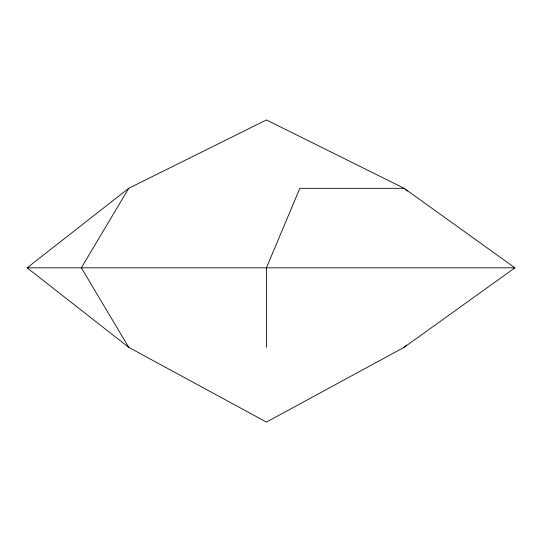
<?xml version="1.0" encoding="UTF-8"?>
<svg xmlns="http://www.w3.org/2000/svg" width="542" height="542" viewBox="0 0 542 542"><rect width="100%" height="100%" fill="white"/><g stroke="black" fill="none" stroke-linecap="round" stroke-linejoin="round"><path stroke-width="0.81" d="M128.718 188.311L81.347 267.823L128.718 347.327L266.434 422.069L404.149 347.327L514.9 267.823L404.149 188.311L266.434 119.931L128.718 188.311L27.1 267.823L128.718 347.327M404.149 347.327L406.649 345.058M27.1 267.823L514.9 267.823M407.272 191.15L404.149 188.311L299.828 188.311L266.434 267.823L266.434 347.327"/></g></svg>
